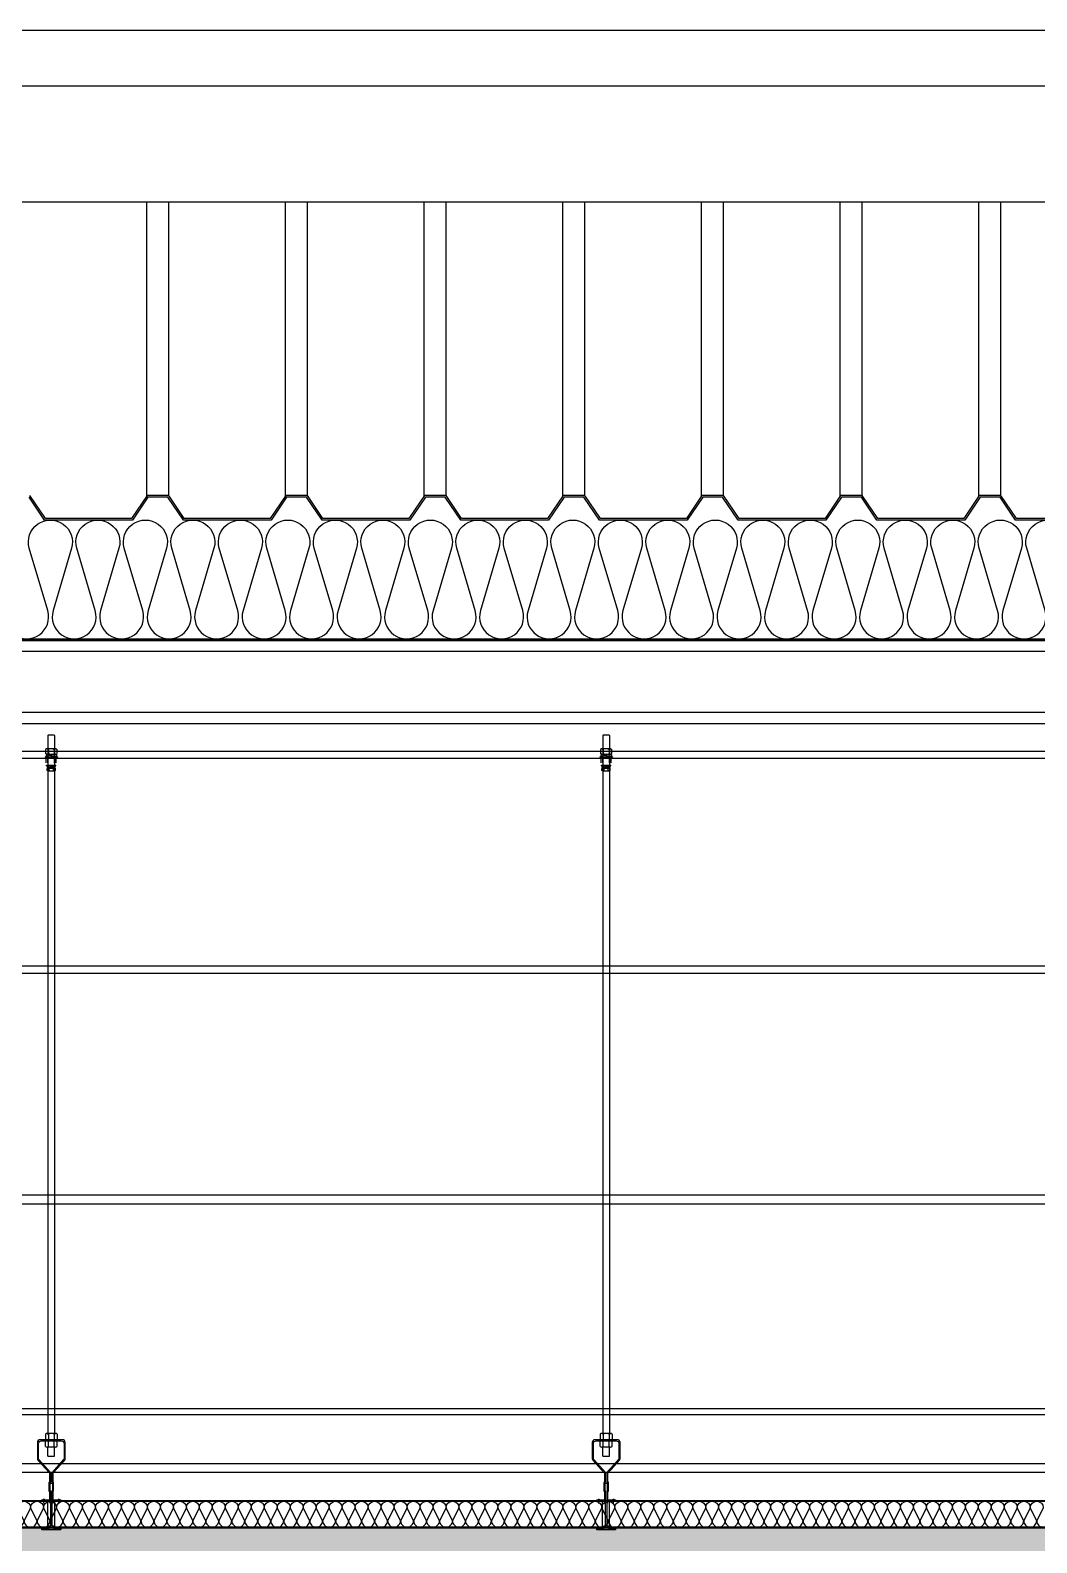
# Model space of a CAD drawing. Header units: millimetres. Extents: x 0 to 672800, y 0 to 118800.
# Drawn here: x 47712 to 49526, y 77368 to 80095 of the extents above; entities that cross this region are included whole.
import ezdxf

# ---------------------------------------------------------------- set-up
doc = ezdxf.new("R2010")
doc.units = ezdxf.units.MM
doc.header["$LTSCALE"] = 200
for name, color, linetype in [('7', 7, 'Continuous'), ('8', 8, 'Continuous'), ('AA-CEXM-SYST', 13, 'Continuous'), ('AA-WAXM-NORT', 4, 'Continuous'), ('AA-WAXM-SAND', 4, 'Continuous'), ('ELE-8', 8, 'Continuous'), ('ELE-STL', 252, 'Continuous'), ('HAT-253', 253, 'Continuous'), ('HAT-INS', 252, 'Continuous'), ('Insul', 252, 'Continuous'), ('LADDER-6', 6, 'Continuous'), ('PANEL', 6, 'Continuous'), ('SEC-PANEL', 6, 'Continuous')]:
    doc.layers.add(name, color=color, linetype=linetype)

# ---------------------------------------------------------------- blocks, each defined once
blk = doc.blocks.new('*U312')
at = {"layer": 'HAT-INS'}
for points in [[(144, 0, 0.414214), (144.25, 0.25), (144, 0.75, -1), (144.5, 0.75), (144.25, 0.25, 0.414214), (144.5, 0)], [(144.5, 0, 0.414214), (144.75, 0.25), (144.5, 0.75, -1), (145, 0.75), (144.75, 0.25, 0.414214), (145, 0)], [(145, 0, 0.414214), (145.25, 0.25), (145, 0.75, -1), (145.5, 0.75), (145.25, 0.25, 0.414214), (145.5, 0)], [(145.5, 0, 0.414214), (145.75, 0.25), (145.5, 0.75, -1), (146, 0.75), (145.75, 0.25, 0.414214), (146, 0)], [(146, 0, 0.414214), (146.25, 0.25), (146, 0.75, -1), (146.5, 0.75), (146.25, 0.25, 0.414214), (146.5, 0)], [(146.5, 0, 0.414214), (146.75, 0.25), (146.5, 0.75, -1), (147, 0.75), (146.75, 0.25, 0.414214), (147, 0)], [(147, 0, 0.414214), (147.25, 0.25), (147, 0.75, -1), (147.5, 0.75), (147.25, 0.25, 0.414214), (147.5, 0)], [(147.5, 0, 0.414214), (147.75, 0.25), (147.5, 0.75, -1), (148, 0.75), (147.75, 0.25, 0.414214), (148, 0)], [(148, 0, 0.414214), (148.25, 0.25), (148, 0.75, -1), (148.5, 0.75), (148.25, 0.25, 0.414214), (148.5, 0)], [(148.5, 0, 0.414214), (148.75, 0.25), (148.5, 0.75, -1), (149, 0.75), (148.75, 0.25, 0.414214), (149, 0)], [(149, 0, 0.414214), (149.25, 0.25), (149, 0.75, -1), (149.5, 0.75), (149.25, 0.25, 0.414214), (149.5, 0)], [(149.5, 0, 0.414214), (149.75, 0.25), (149.5, 0.75, -1), (150, 0.75), (149.75, 0.25, 0.414214), (150, 0)], [(150, 0, 0.414214), (150.25, 0.25), (150, 0.75, -1), (150.5, 0.75), (150.25, 0.25, 0.414214), (150.5, 0)], [(150.5, 0, 0.414214), (150.75, 0.25), (150.5, 0.75, -1), (151, 0.75), (150.75, 0.25, 0.414214), (151, 0)], [(151, 0, 0.414214), (151.25, 0.25), (151, 0.75, -1), (151.5, 0.75), (151.25, 0.25, 0.414214), (151.5, 0)], [(151.5, 0, 0.414214), (151.75, 0.25), (151.5, 0.75, -1), (152, 0.75), (151.75, 0.25, 0.414214), (152, 0)], [(152, 0, 0.414214), (152.25, 0.25), (152, 0.75, -1), (152.5, 0.75), (152.25, 0.25, 0.414214), (152.5, 0)], [(152.5, 0, 0.414214), (152.75, 0.25), (152.5, 0.75, -1), (153, 0.75), (152.75, 0.25, 0.414214), (153, 0)], [(153, 0, 0.414214), (153.25, 0.25), (153, 0.75, -1), (153.5, 0.75), (153.25, 0.25, 0.414214), (153.5, 0)], [(153.5, 0, 0.414214), (153.75, 0.25), (153.5, 0.75, -1), (154, 0.75), (153.75, 0.25, 0.414214), (154, 0)], [(154, 0, 0.414214), (154.25, 0.25), (154, 0.75, -1), (154.5, 0.75), (154.25, 0.25, 0.414214), (154.5, 0)], [(154.5, 0, 0.414214), (154.75, 0.25), (154.5, 0.75, -1), (155, 0.75), (154.75, 0.25, 0.414214), (155, 0)], [(155, 0, 0.414214), (155.25, 0.25), (155, 0.75, -1), (155.5, 0.75), (155.25, 0.25, 0.414214), (155.5, 0)], [(155.5, 0, 0.414214), (155.75, 0.25), (155.5, 0.75, -1), (156, 0.75), (155.75, 0.25, 0.414214), (156, 0)], [(156, 0, 0.414214), (156.25, 0.25), (156, 0.75, -1), (156.5, 0.75), (156.25, 0.25, 0.414214), (156.5, 0)], [(156.5, 0, 0.414214), (156.75, 0.25), (156.5, 0.75, -1), (157, 0.75), (156.75, 0.25, 0.414214), (157, 0)], [(157, 0, 0.414214), (157.25, 0.25), (157, 0.75, -1), (157.5, 0.75), (157.25, 0.25, 0.414214), (157.5, 0)], [(157.5, 0, 0.414214), (157.75, 0.25), (157.5, 0.75, -1), (158, 0.75), (157.75, 0.25, 0.414214), (158, 0)], [(158, 0, 0.414214), (158.25, 0.25), (158, 0.75, -1), (158.5, 0.75), (158.25, 0.25, 0.414214), (158.5, 0)], [(158.5, 0, 0.414214), (158.75, 0.25), (158.5, 0.75, -1), (159, 0.75), (158.75, 0.25, 0.414214), (159, 0)], [(159, 0, 0.414214), (159.25, 0.25), (159, 0.75, -1), (159.5, 0.75), (159.25, 0.25, 0.414214), (159.5, 0)], [(159.5, 0, 0.414214), (159.75, 0.25), (159.5, 0.75, -1), (160, 0.75), (159.75, 0.25, 0.414214), (160, 0)], [(160, 0, 0.414214), (160.25, 0.25), (160, 0.75, -1), (160.5, 0.75), (160.25, 0.25, 0.414214), (160.5, 0)], [(160.5, 0, 0.414214), (160.75, 0.25), (160.5, 0.75, -1), (161, 0.75), (160.75, 0.25, 0.414214), (161, 0)], [(161, 0, 0.414214), (161.25, 0.25), (161, 0.75, -1), (161.5, 0.75), (161.25, 0.25, 0.414214), (161.5, 0)], [(161.5, 0, 0.414214), (161.75, 0.25), (161.5, 0.75, -1), (162, 0.75), (161.75, 0.25, 0.414214), (162, 0)], [(162, 0, 0.414214), (162.25, 0.25), (162, 0.75, -1), (162.5, 0.75), (162.25, 0.25, 0.414214), (162.5, 0)], [(162.5, 0, 0.414214), (162.75, 0.25), (162.5, 0.75, -1), (163, 0.75), (162.75, 0.25, 0.414214), (163, 0)], [(163, 0, 0.414214), (163.25, 0.25), (163, 0.75, -1), (163.5, 0.75), (163.25, 0.25, 0.414214), (163.5, 0)], [(163.5, 0, 0.414214), (163.75, 0.25), (163.5, 0.75, -1), (164, 0.75), (163.75, 0.25, 0.414214), (164, 0)], [(164, 0, 0.414214), (164.25, 0.25), (164, 0.75, -1), (164.5, 0.75), (164.25, 0.25, 0.414214), (164.5, 0)], [(164.5, 0, 0.414214), (164.75, 0.25), (164.5, 0.75, -1), (165, 0.75), (164.75, 0.25, 0.414214), (165, 0)], [(165, 0, 0.414214), (165.25, 0.25), (165, 0.75, -1), (165.5, 0.75), (165.25, 0.25, 0.414214), (165.5, 0)], [(165.5, 0, 0.414214), (165.75, 0.25), (165.5, 0.75, -1), (166, 0.75), (165.75, 0.25, 0.414214), (166, 0)], [(166, 0, 0.414214), (166.25, 0.25), (166, 0.75, -1), (166.5, 0.75), (166.25, 0.25, 0.414214), (166.5, 0)], [(166.5, 0, 0.414214), (166.75, 0.25), (166.5, 0.75, -1), (167, 0.75), (166.75, 0.25, 0.414214), (167, 0)], [(167, 0, 0.414214), (167.25, 0.25), (167, 0.75, -1), (167.5, 0.75), (167.25, 0.25, 0.414214), (167.5, 0)], [(167.5, 0, 0.414214), (167.75, 0.25), (167.5, 0.75, -1), (168, 0.75), (167.75, 0.25, 0.414214), (168, 0)], [(168, 0, 0.414214), (168.25, 0.25), (168, 0.75, -1), (168.5, 0.75), (168.25, 0.25, 0.414214), (168.5, 0)], [(168.5, 0, 0.414214), (168.75, 0.25), (168.5, 0.75, -1), (169, 0.75), (168.75, 0.25, 0.414214), (169, 0)], [(169, 0, 0.414214), (169.25, 0.25), (169, 0.75, -1), (169.5, 0.75), (169.25, 0.25, 0.414214), (169.5, 0)], [(169.5, 0, 0.414214), (169.75, 0.25), (169.5, 0.75, -1), (170, 0.75), (169.75, 0.25, 0.414214), (170, 0)], [(170, 0, 0.414214), (170.25, 0.25), (170, 0.75, -1), (170.5, 0.75), (170.25, 0.25, 0.414214), (170.5, 0)], [(170.5, 0, 0.414214), (170.75, 0.25), (170.5, 0.75, -1), (171, 0.75), (170.75, 0.25, 0.414214), (171, 0)], [(171, 0, 0.414214), (171.25, 0.25), (171, 0.75, -1), (171.5, 0.75), (171.25, 0.25, 0.414214), (171.5, 0)], [(171.5, 0, 0.414214), (171.75, 0.25), (171.5, 0.75, -1), (172, 0.75), (171.75, 0.25, 0.414214), (172, 0)], [(172, 0, 0.414214), (172.25, 0.25), (172, 0.75, -1), (172.5, 0.75), (172.25, 0.25, 0.414214), (172.5, 0)], [(172.5, 0, 0.414214), (172.75, 0.25), (172.5, 0.75, -1), (173, 0.75), (172.75, 0.25, 0.414214), (173, 0)], [(173, 0, 0.414214), (173.25, 0.25), (173, 0.75, -1), (173.5, 0.75), (173.25, 0.25, 0.414214), (173.5, 0)], [(173.5, 0, 0.414214), (173.75, 0.25), (173.5, 0.75, -1), (174, 0.75), (173.75, 0.25, 0.414214), (174, 0)], [(174, 0, 0.414214), (174.25, 0.25), (174, 0.75, -1), (174.5, 0.75), (174.25, 0.25, 0.414214), (174.5, 0)], [(174.5, 0, 0.414214), (174.75, 0.25), (174.5, 0.75, -1), (175, 0.75), (174.75, 0.25, 0.414214), (175, 0)], [(175, 0, 0.414214), (175.25, 0.25), (175, 0.75, -1), (175.5, 0.75), (175.25, 0.25, 0.414214), (175.5, 0)], [(175.5, 0, 0.414214), (175.75, 0.25), (175.5, 0.75, -1), (176, 0.75), (175.75, 0.25, 0.414214), (176, 0)], [(176, 0, 0.414214), (176.25, 0.25), (176, 0.75, -1), (176.5, 0.75), (176.25, 0.25, 0.414214), (176.5, 0)], [(176.5, 0, 0.414214), (176.75, 0.25), (176.5, 0.75, -1), (177, 0.75), (176.75, 0.25, 0.414214), (177, 0)], [(177, 0, 0.414214), (177.25, 0.25), (177, 0.75, -1), (177.5, 0.75), (177.25, 0.25, 0.414214), (177.5, 0)], [(177.5, 0, 0.414214), (177.75, 0.25), (177.5, 0.75, -1), (178, 0.75), (177.75, 0.25, 0.414214), (178, 0)], [(178, 0, 0.414214), (178.25, 0.25), (178, 0.75, -1), (178.5, 0.75), (178.25, 0.25, 0.414214), (178.5, 0)], [(178.5, 0, 0.414214), (178.75, 0.25), (178.5, 0.75, -1), (179, 0.75), (178.75, 0.25, 0.414214), (179, 0)], [(179, 0, 0.414214), (179.25, 0.25), (179, 0.75, -1), (179.5, 0.75), (179.25, 0.25, 0.414214), (179.5, 0)], [(179.5, 0, 0.414214), (179.75, 0.25), (179.5, 0.75, -1), (180, 0.75), (179.75, 0.25, 0.414214), (180, 0)], [(180, 0, 0.414214), (180.25, 0.25), (180, 0.75, -1), (180.5, 0.75), (180.25, 0.25, 0.414214), (180.5, 0)], [(180.5, 0, 0.414214), (180.75, 0.25), (180.5, 0.75, -1), (181, 0.75), (180.75, 0.25, 0.414214), (181, 0)], [(181, 0, 0.414214), (181.25, 0.25), (181, 0.75, -1), (181.5, 0.75), (181.25, 0.25, 0.414214), (181.5, 0)], [(181.5, 0, 0.414214), (181.75, 0.25), (181.5, 0.75, -1), (182, 0.75), (181.75, 0.25, 0.414214), (182, 0)], [(182, 0, 0.414214), (182.25, 0.25), (182, 0.75, -1), (182.5, 0.75), (182.25, 0.25, 0.414214), (182.5, 0)], [(182.5, 0, 0.414214), (182.75, 0.25), (182.5, 0.75, -1), (183, 0.75), (182.75, 0.25, 0.414214), (183, 0)], [(183, 0, 0.414214), (183.25, 0.25), (183, 0.75, -1), (183.5, 0.75), (183.25, 0.25, 0.414214), (183.5, 0)]]:
    blk.add_lwpolyline(points, format="xyb", dxfattribs=at)
blk = doc.blocks.new('STUD-A1')
at = {"layer": 'ELE-8'}
for p, q in [((4834.7, 150), (54635.1, 150)), ((4834.7, 0), (54635.1, 0))]:
    blk.add_line(p, q, dxfattribs=at)
at = {"layer": 'ELE-8', "color": 251}
for p, q in [((4834.7, 130), (54629.7, 130)), ((4834.7, 20), (54629.7, 20))]:
    blk.add_line(p, q, dxfattribs=at)
blk = doc.blocks.new('PANEL-ES')
at = {"layer": '8'}
for p, q in [((6500, 0), (6500, 529)), ((6539.6, 0), (6539.6, 529)), ((6750, 0), (6750, 529)), ((6789.6, 0), (6789.6, 529)), ((7000, 0), (7000, 529)), ((7039.6, 0), (7039.6, 529)), ((7250, 0), (7250, 529)), ((7289.6, 0), (7289.6, 529)), ((7500, 0), (7500, 529)), ((7539.6, 0), (7539.6, 529)), ((7750, 0), (7750, 529)), ((7789.6, 0), (7789.6, 529)), ((8000, 0), (8000, 529)), ((8039.6, 0), (8039.6, 529))]:
    blk.add_line(p, q, dxfattribs=at)
blk = doc.blocks.new('sefa ws')
at = {"layer": 'Insul'}
blk.add_lwpolyline([(27930.2, 45001.1, 1.337394), (28006.2, 45001.1), (27973, 45113.6, -1.337394), (28049, 45113.6), (28015.8, 45001.1, 1.337394), (28091.8, 45001.1), (28058.6, 45113.6, -1.337394), (28134.6, 45113.6), (28101.4, 45001.1, 1.337394), (28177.4, 45001.1), (28144.2, 45113.6, -1.337394), (28220.2, 45113.6), (28187, 45001.1, 1.337394), (28263, 45001.1), (28229.8, 45113.6, -1.337394), (28305.8, 45113.6), (28272.6, 45001.1, 1.337394), (28348.6, 45001.1), (28315.4, 45113.6, -1.337394), (28391.4, 45113.6), (28358.2, 45001.1, 1.337394), (28434.2, 45001.1), (28401, 45113.6, -1.337394), (28477, 45113.6), (28443.8, 45001.1, 1.337394), (28519.8, 45001.1), (28486.6, 45113.6, -1.337394), (28562.6, 45113.6), (28529.4, 45001.1, 1.337394), (28605.4, 45001.1), (28572.2, 45113.6, -1.337394), (28648.2, 45113.6), (28615, 45001.1, 1.337394), (28691, 45001.1), (28657.8, 45113.6, -1.337394), (28733.8, 45113.6), (28700.6, 45001.1, 1.337394), (28776.6, 45001.1), (28743.4, 45113.6, -1.337394), (28819.4, 45113.6), (28786.2, 45001.1, 1.337394), (28862.2, 45001.1), (28829, 45113.6, -1.337394), (28905, 45113.6), (28871.8, 45001.1, 1.337394), (28947.8, 45001.1), (28914.6, 45113.6, -1.337394), (28990.6, 45113.6), (28957.4, 45001.1, 1.337394), (29033.4, 45001.1), (29000.2, 45113.6, -1.337394), (29076.2, 45113.6), (29043, 45001.1, 1.337394), (29119, 45001.1), (29085.8, 45113.6, -1.337394), (29161.8, 45113.6), (29128.6, 45001.1, 1.337394), (29204.6, 45001.1), (29171.4, 45113.6, -1.337394), (29247.4, 45113.6), (29214.2, 45001.1, 1.337394), (29290.2, 45001.1), (29257, 45113.6, -1.337394), (29333, 45113.6), (29299.8, 45001.1, 1.337394), (29375.8, 45001.1), (29342.6, 45113.6, -1.337394), (29418.6, 45113.6), (29385.4, 45001.1, 1.337394), (29461.4, 45001.1), (29428.2, 45113.6, -1.337394), (29504.2, 45113.6), (29471, 45001.1, 1.337394), (29547, 45001.1), (29513.8, 45113.6, -1.337394), (29589.8, 45113.6), (29556.6, 45001.1, 1.337394), (29632.6, 45001.1), (29599.4, 45113.6, -1.337394), (29675.4, 45113.6), (29642.2, 45001.1, 1.337394), (29718.2, 45001.1), (29685, 45113.6, -1.337394), (29761, 45113.6), (29727.8, 45001.1, 1.337394), (29803.8, 45001.1), (29770.6, 45113.6, -1.337394), (29846.6, 45113.6)], format="xyb", dxfattribs=at)
at = {"layer": 'SEC-PANEL'}
for p, q in [((21562.3, 44950.4), (71212.6, 44950.4)), ((21562.3, 44947.4), (71212.6, 44947.4))]:
    blk.add_line(p, q, dxfattribs=at)
for points in [[(29907.2, 45167.4), (29752.2, 45167.4), (29724.2, 45208.4), (29685.2, 45208.4), (29657.2, 45167.4), (29502.2, 45167.4), (29474.2, 45208.4), (29435.2, 45208.4), (29407.2, 45167.4), (29252.2, 45167.4), (29224.2, 45208.4), (29185.2, 45208.4), (29157.2, 45167.4), (29002.2, 45167.4), (28974.2, 45208.4), (28935.2, 45208.4), (28907.2, 45167.4), (28752.2, 45167.4), (28724.2, 45208.4), (28685.2, 45208.4), (28657.2, 45167.4), (28502.2, 45167.4), (28474.2, 45208.4), (28435.2, 45208.4), (28407.2, 45167.4), (28252.2, 45167.4), (28224.2, 45208.4), (28185.2, 45208.4), (28157.2, 45167.4), (28002.2, 45167.4), (27974.2, 45208.4)], [(29908.8, 45164.4), (29750.6, 45164.4), (29722.6, 45205.4), (29686.8, 45205.4), (29658.8, 45164.4), (29500.6, 45164.4), (29472.6, 45205.4), (29436.8, 45205.4), (29408.8, 45164.4), (29250.6, 45164.4), (29222.6, 45205.4), (29186.8, 45205.4), (29158.8, 45164.4), (29000.6, 45164.4), (28972.6, 45205.4), (28936.8, 45205.4), (28908.8, 45164.4), (28750.6, 45164.4), (28722.6, 45205.4), (28686.8, 45205.4), (28658.8, 45164.4), (28500.6, 45164.4), (28472.6, 45205.4), (28436.8, 45205.4), (28408.8, 45164.4), (28250.6, 45164.4), (28222.6, 45205.4), (28186.8, 45205.4), (28158.8, 45164.4), (28000.6, 45164.4), (27972.6, 45205.4)]]:
    blk.add_lwpolyline(points, dxfattribs=at)

msp = doc.modelspace()

# ---------------------------------------------------------------- hatches: boundary and pattern name
at = {"layer": 'HAT-253'}
h = msp.add_hatch(dxfattribs=at)
h.set_pattern_fill('ANSI38', color=256, scale=5)
h.set_pattern_definition([(45, (3e-10, -34803.98), (-11.2253202, 11.2253202), []), (135, (3e-10, -34803.98), (-33.6759605, 11.2253202), [39.6875, -23.8125])])
h.paths.add_polyline_path([(40950, 71994.9), (41000, 71994.9), (41000, 77344.9), (52900, 77344.9), (52900, 71994.9), (52950, 71994.9), (52950, 77394.9), (40950, 77394.9)])

# ---------------------------------------------------------------- linework, layer by layer
at = {"layer": '7'}
msp.add_line((90815, 79784.9), (41350, 79784.9), dxfattribs=at)
at = {"layer": '8'}
for p, q in [((40785, 80094.9), (90885, 80094.9)), ((41395, 79994.9), (90815, 79994.9))]:
    msp.add_line(p, q, dxfattribs=at)
at = {"layer": 'AA-CEXM-SYST'}
for p, q in [((47744.6, 78824.3), (47744, 78823.7)), ((47744, 78823.7), (47744, 77562.9)), ((47744, 78823.7), (47744, 78799.7)), ((47755.4, 78824.3), (47744.6, 78824.3)), ((47755.4, 78824.3), (47756, 78823.7)), ((47756, 78823.7), (47756, 77562.9)), ((47756, 78823.7), (47756, 78799.7)), ((48744.6, 78824.3), (48744, 78823.7)), ((48744, 78823.7), (48744, 77562.9)), ((48744, 78823.7), (48744, 78799.7)), ((48755.4, 78824.3), (48744.6, 78824.3)), ((48755.4, 78824.3), (48756, 78823.7)), ((48756, 78823.7), (48756, 77562.9)), ((48756, 78823.7), (48756, 78799.7)), ((47741.4, 78799.7), (47739.6, 78798.7)), ((47739.6, 78798.7), (47739.6, 78791)), ((47758.6, 78799.7), (47741.4, 78799.7)), ((47743, 78799.7), (47744.7, 78798.7)), ((47746.5, 78799.7), (47744.7, 78798.7)), ((47744.7, 78798.7), (47744.7, 78791)), ((47753.5, 78799.7), (47755.2, 78798.7)), ((47757, 78799.7), (47755.2, 78798.7)), ((47755.2, 78798.7), (47755.2, 78791)), ((47758.6, 78799.7), (47760.4, 78798.7)), ((47760.4, 78791), (47760.4, 78798.7)), ((48741.4, 78799.7), (48739.6, 78798.7)), ((48739.6, 78798.7), (48739.6, 78791)), ((48758.6, 78799.7), (48741.4, 78799.7)), ((48743, 78799.7), (48744.7, 78798.7)), ((48746.5, 78799.7), (48744.7, 78798.7)), ((48744.7, 78798.7), (48744.7, 78791)), ((48753.5, 78799.7), (48755.2, 78798.7)), ((48757, 78799.7), (48755.2, 78798.7)), ((48755.2, 78798.7), (48755.2, 78791)), ((48758.6, 78799.7), (48760.4, 78798.7)), ((48760.4, 78791), (48760.4, 78798.7)), ((47738.7, 78785.4), (47761.2, 78785.4)), ((47738.7, 78785.4), (47738.7, 78784.3)), ((47738.7, 78784.3), (47761.2, 78784.3)), ((47741.4, 78789.9), (47739.6, 78791)), ((47740.6, 78788.8), (47750, 78788.8)), ((47740.6, 78788.8), (47759.4, 78786.6)), ((47740.6, 78788.8), (47740.6, 78786.6)), ((47740.6, 78786.6), (47750, 78785.4)), ((47741, 78774.4), (47741, 78784.3)), ((47741.4, 78789.9), (47758.6, 78789.9)), ((47741.4, 78768.9), (47741.4, 78769.9)), ((47741.4, 78769.9), (47758.2, 78769.9)), ((47741.4, 78768.9), (47758.2, 78768.9)), ((47743, 78789.9), (47744.7, 78791)), ((47743, 78767.9), (47750, 78768.9)), ((47743, 78765.9), (47757, 78767.9)), ((47743, 78765.9), (47743, 78767.9)), ((47744, 78774.4), (47744, 78784.3)), ((47746.5, 78789.9), (47744.7, 78791)), ((47759.4, 78788.8), (47750, 78789.9)), ((47750, 78789.9), (47750, 78785.4)), ((47750, 78786.6), (47759.4, 78786.6)), ((47750, 78764.9), (47750, 78768.9)), ((47750, 78767.9), (47757, 78767.9)), ((47753.5, 78789.9), (47755.2, 78791)), ((47757, 78789.9), (47755.2, 78791)), ((47756, 78774.4), (47756, 78784.3)), ((47757, 78765.9), (47757, 78767.9)), ((47758.2, 78768.9), (47758.2, 78769.9)), ((47758.6, 78789.9), (47760.4, 78791)), ((47759, 78774.4), (47759, 78784.3)), ((47759.4, 78788.8), (47759.4, 78786.6)), ((47761.2, 78785.4), (47761.2, 78784.3)), ((48738.7, 78785.4), (48761.2, 78785.4)), ((48738.7, 78785.4), (48738.7, 78784.3)), ((48738.7, 78784.3), (48761.2, 78784.3)), ((48741.4, 78789.9), (48739.6, 78791)), ((48740.6, 78788.8), (48750, 78788.8)), ((48740.6, 78788.8), (48759.4, 78786.6)), ((48740.6, 78788.8), (48740.6, 78786.6)), ((48740.6, 78786.6), (48750, 78785.4)), ((48741, 78774.4), (48741, 78784.3)), ((48741.4, 78789.9), (48758.6, 78789.9)), ((48741.4, 78768.9), (48741.4, 78769.9)), ((48741.4, 78769.9), (48758.2, 78769.9)), ((48741.4, 78768.9), (48758.2, 78768.9)), ((48743, 78789.9), (48744.7, 78791)), ((48743, 78767.9), (48750, 78768.9)), ((48743, 78765.9), (48757, 78767.9)), ((48743, 78765.9), (48743, 78767.9)), ((48744, 78774.4), (48744, 78784.3)), ((48746.5, 78789.9), (48744.7, 78791)), ((48759.4, 78788.8), (48750, 78789.9)), ((48750, 78789.9), (48750, 78785.4)), ((48750, 78786.6), (48759.4, 78786.6)), ((48750, 78764.9), (48750, 78768.9)), ((48750, 78767.9), (48757, 78767.9)), ((48753.5, 78789.9), (48755.2, 78791)), ((48757, 78789.9), (48755.2, 78791)), ((48756, 78774.4), (48756, 78784.3)), ((48757, 78765.9), (48757, 78767.9)), ((48758.2, 78768.9), (48758.2, 78769.9)), ((48758.6, 78789.9), (48760.4, 78791)), ((48759, 78774.4), (48759, 78784.3)), ((48759.4, 78788.8), (48759.4, 78786.6)), ((48761.2, 78785.4), (48761.2, 78784.3)), ((47743.5, 78764.9), (47742.5, 78764.4)), ((47742.5, 78760.5), (47742.5, 78764.4)), ((47743.5, 78759.9), (47742.5, 78760.5)), ((47743, 78765.9), (47750, 78765.9)), ((47743.5, 78764.9), (47756.5, 78764.9)), ((47743.5, 78759.9), (47756.5, 78759.9)), ((47745.2, 78764.9), (47746.2, 78764.4)), ((47745.2, 78759.9), (47746.2, 78760.5)), ((47747.2, 78764.9), (47746.2, 78764.4)), ((47746.2, 78760.5), (47746.2, 78764.4)), ((47747.2, 78759.9), (47746.2, 78760.5)), ((47757, 78765.9), (47750, 78764.9)), ((47752.7, 78764.9), (47753.7, 78764.4)), ((47752.7, 78759.9), (47753.7, 78760.5)), ((47754.7, 78764.9), (47753.7, 78764.4)), ((47753.7, 78760.5), (47753.7, 78764.4)), ((47754.7, 78759.9), (47753.7, 78760.5)), ((47756.5, 78764.9), (47757.5, 78764.4)), ((47756.5, 78759.9), (47757.5, 78760.5)), ((47757.5, 78760.5), (47757.5, 78764.4)), ((48743.5, 78764.9), (48742.5, 78764.4)), ((48742.5, 78760.5), (48742.5, 78764.4)), ((48743.5, 78759.9), (48742.5, 78760.5)), ((48743, 78765.9), (48750, 78765.9)), ((48743.5, 78764.9), (48756.5, 78764.9)), ((48743.5, 78759.9), (48756.5, 78759.9)), ((48745.2, 78764.9), (48746.2, 78764.4)), ((48745.2, 78759.9), (48746.2, 78760.5)), ((48747.2, 78764.9), (48746.2, 78764.4)), ((48746.2, 78760.5), (48746.2, 78764.4)), ((48747.2, 78759.9), (48746.2, 78760.5)), ((48757, 78765.9), (48750, 78764.9)), ((48752.7, 78764.9), (48753.7, 78764.4)), ((48752.7, 78759.9), (48753.7, 78760.5)), ((48754.7, 78764.9), (48753.7, 78764.4)), ((48753.7, 78760.5), (48753.7, 78764.4)), ((48754.7, 78759.9), (48753.7, 78760.5)), ((48756.5, 78764.9), (48757.5, 78764.4)), ((48756.5, 78759.9), (48757.5, 78760.5)), ((48757.5, 78760.5), (48757.5, 78764.4)), ((47739.3, 77564.2), (47739.3, 77555.4)), ((47739.3, 77542.2), (47739.3, 77551)), ((47757.7, 77565.4), (47742.3, 77565.4)), ((47757.7, 77541), (47742.3, 77541)), ((47744, 77524.4), (47744, 77541)), ((47744.7, 77564.2), (47744.7, 77555.4)), ((47744.7, 77542.2), (47744.7, 77551)), ((47755.3, 77564.2), (47755.3, 77555.4)), ((47755.3, 77542.2), (47755.3, 77551)), ((47756, 77524.4), (47756, 77541)), ((47760.7, 77564.2), (47760.7, 77555.4)), ((47760.7, 77542.2), (47760.7, 77551)), ((48739.3, 77564.2), (48739.3, 77555.4)), ((48739.3, 77542.2), (48739.3, 77551)), ((48757.7, 77565.4), (48742.3, 77565.4)), ((48757.7, 77541), (48742.3, 77541)), ((48744, 77524.4), (48744, 77541)), ((48744.7, 77564.2), (48744.7, 77555.4)), ((48744.7, 77542.2), (48744.7, 77551)), ((48755.3, 77564.2), (48755.3, 77555.4)), ((48755.3, 77542.2), (48755.3, 77551)), ((48756, 77524.4), (48756, 77541)), ((48760.7, 77564.2), (48760.7, 77555.4)), ((48760.7, 77542.2), (48760.7, 77551)), ((47744, 77524.4), (47756, 77524.4)), ((48744, 77524.4), (48756, 77524.4)), ((47736.6, 77439.4), (47735.9, 77445.9)), ((47736.6, 77445.9), (47736.5, 77446.7)), ((47736.7, 77446.7), (47736.6, 77445.9)), ((47736.6, 77439.4), (47737.3, 77445.9)), ((47763.4, 77439.4), (47762.7, 77445.9)), ((47763.3, 77446.7), (47763.4, 77445.9)), ((47763.4, 77445.9), (47763.5, 77446.7)), ((47763.4, 77439.4), (47764.1, 77445.9)), ((48736.6, 77439.4), (48735.9, 77445.9)), ((48736.6, 77445.9), (48736.5, 77446.7)), ((48736.7, 77446.7), (48736.6, 77445.9)), ((48736.6, 77439.4), (48737.3, 77445.9)), ((48763.4, 77439.4), (48762.7, 77445.9)), ((48763.3, 77446.7), (48763.4, 77445.9)), ((48763.4, 77445.9), (48763.5, 77446.7)), ((48763.4, 77439.4), (48764.1, 77445.9))]:
    msp.add_line(p, q, dxfattribs=at)
for points in [[(47751.2, 77460.4, 0.094176), (47751.1, 77459.7), (47751.1, 77441.2), (47753.1, 77441.2), (47753.1, 77458.8, -0.094176), (47753.2, 77459.6), (47754.2, 77461.9), (47754.2, 77476.5), (47753.1, 77479.2), (47753.1, 77494, -0.186703), (47753.4, 77494.7), (47774.2, 77517.6, 0.186703), (47775, 77519.6), (47775, 77549.2, 0.414214), (47770, 77554.2), (47730, 77554.2, 0.414214), (47725, 77549.2), (47725, 77519.6, 0.186703), (47725.8, 77517.6), (47746.6, 77494.7, -0.186703), (47746.9, 77494), (47746.9, 77479.6, -0.094176), (47746.8, 77478.9), (47745.8, 77476.5), (47745.8, 77461.9), (47746.8, 77459.6, -0.094176), (47746.9, 77458.8), (47746.9, 77441.2), (47748.9, 77441.2), (47748.9, 77459.7, 0.094176), (47748.8, 77460.4), (47747.8, 77462.8), (47747.8, 77475.7), (47748.8, 77478, 0.094176), (47748.9, 77478.7), (47748.9, 77494.8, 0.186703), (47748.6, 77495.4), (47727.8, 77518.4, -0.186703), (47727, 77520.4), (47727, 77547.2, -0.414214), (47732, 77552.2), (47768, 77552.2, -0.414214), (47773, 77547.2), (47773, 77520.4, -0.186703), (47772.2, 77518.4), (47751.4, 77495.4, 0.186703), (47751.1, 77494.8), (47751.1, 77478.4), (47752.2, 77475.7), (47752.2, 77462.8)], [(48751.2, 77460.4, 0.094176), (48751.1, 77459.7), (48751.1, 77441.2), (48753.1, 77441.2), (48753.1, 77458.8, -0.094176), (48753.2, 77459.6), (48754.2, 77461.9), (48754.2, 77476.5), (48753.1, 77479.2), (48753.1, 77494, -0.186703), (48753.4, 77494.7), (48774.2, 77517.6, 0.186703), (48775, 77519.6), (48775, 77549.2, 0.414214), (48770, 77554.2), (48730, 77554.2, 0.414214), (48725, 77549.2), (48725, 77519.6, 0.186703), (48725.8, 77517.6), (48746.6, 77494.7, -0.186703), (48746.9, 77494), (48746.9, 77479.6, -0.094176), (48746.8, 77478.9), (48745.8, 77476.5), (48745.8, 77461.9), (48746.8, 77459.6, -0.094176), (48746.9, 77458.8), (48746.9, 77441.2), (48748.9, 77441.2), (48748.9, 77459.7, 0.094176), (48748.8, 77460.4), (48747.8, 77462.8), (48747.8, 77475.7), (48748.8, 77478, 0.094176), (48748.9, 77478.7), (48748.9, 77494.8, 0.186703), (48748.6, 77495.4), (48727.8, 77518.4, -0.186703), (48727, 77520.4), (48727, 77547.2, -0.414214), (48732, 77552.2), (48768, 77552.2, -0.414214), (48773, 77547.2), (48773, 77520.4, -0.186703), (48772.2, 77518.4), (48751.4, 77495.4, 0.186703), (48751.1, 77494.8), (48751.1, 77478.4), (48752.2, 77475.7), (48752.2, 77462.8)], [(47751, 77445.9), (47766.7, 77445.9, -0.414214), (47767, 77445.6), (47767, 77445.2, -0.414214), (47766.7, 77444.9), (47751, 77444.9), (47751, 77398.8), (47753.5, 77398.8, -0.414214), (47754, 77398.3), (47754, 77394), (47766.7, 77394, -0.414214), (47767, 77393.7), (47767, 77392.3, -0.414214), (47766.7, 77392), (47733.3, 77392, -0.414214), (47733, 77392.3), (47733, 77393.7, -0.414214), (47733.3, 77394), (47746, 77394), (47746, 77398.3, -0.414214), (47746.5, 77398.8), (47749, 77398.8), (47749, 77444.9), (47733.3, 77444.9, -0.414214), (47733, 77445.2), (47733, 77445.6, -0.414214), (47733.3, 77445.9), (47749, 77445.9), (47749, 77461.6), (47748.1, 77462.6, -0.199186), (47748, 77462.8), (47748, 77475.6), (47752, 77475.6), (47752, 77462.8, -0.199186), (47751.9, 77462.6), (47751, 77461.6)], [(48751, 77445.9), (48766.7, 77445.9, -0.414214), (48767, 77445.6), (48767, 77445.2, -0.414214), (48766.7, 77444.9), (48751, 77444.9), (48751, 77398.8), (48753.5, 77398.8, -0.414214), (48754, 77398.3), (48754, 77394), (48766.7, 77394, -0.414214), (48767, 77393.7), (48767, 77392.3, -0.414214), (48766.7, 77392), (48733.3, 77392, -0.414214), (48733, 77392.3), (48733, 77393.7, -0.414214), (48733.3, 77394), (48746, 77394), (48746, 77398.3, -0.414214), (48746.5, 77398.8), (48749, 77398.8), (48749, 77444.9), (48733.3, 77444.9, -0.414214), (48733, 77445.2), (48733, 77445.6, -0.414214), (48733.3, 77445.9), (48749, 77445.9), (48749, 77461.6), (48748.1, 77462.6, -0.199186), (48748, 77462.8), (48748, 77475.6), (48752, 77475.6), (48752, 77462.8, -0.199186), (48751.9, 77462.6), (48751, 77461.6)]]:
    msp.add_lwpolyline(points, format="xyb", close=True, dxfattribs=at)
for centre, radius, start, end in [((47742, 77561.9), 3.56, 41.543, 138.457), ((47742, 77557.8), 3.56, 221.543, 318.457), ((47742, 77548.7), 3.56, 41.543, 138.457), ((47742, 77544.6), 3.56, 221.543, 318.457), ((47750, 77553), 12.5, 64.6389, 115.3611), ((47750, 77566.7), 12.5, 244.6369, 295.3631), ((47750, 77539.8), 12.5, 64.6369, 115.3631), ((47750, 77553.5), 12.5, 244.6389, 295.3611), ((47758, 77561.9), 3.56, 41.5445, 138.4555), ((47758, 77557.8), 3.56, 221.5445, 318.4555), ((47758, 77548.7), 3.56, 41.5445, 138.4555), ((47758, 77544.6), 3.56, 221.5445, 318.4555), ((48742, 77561.9), 3.56, 41.543, 138.457), ((48742, 77557.8), 3.56, 221.543, 318.457), ((48742, 77548.7), 3.56, 41.543, 138.457), ((48742, 77544.6), 3.56, 221.543, 318.457), ((48750, 77553), 12.5, 64.6389, 115.3611), ((48750, 77566.7), 12.5, 244.6369, 295.3631), ((48750, 77539.8), 12.5, 64.6369, 115.3631), ((48750, 77553.5), 12.5, 244.6389, 295.3611), ((48758, 77561.9), 3.56, 41.5445, 138.4555), ((48758, 77557.8), 3.56, 221.5445, 318.4555), ((48758, 77548.7), 3.56, 41.5445, 138.4555), ((48758, 77544.6), 3.56, 221.5445, 318.4555), ((47736.6, 77444.3), 2.4, 93.0389, 136.928), ((47736.6, 77444.3), 2.4, 43.072, 86.9611), ((47763.4, 77444.3), 2.4, 93.0389, 136.928), ((47763.4, 77444.3), 2.4, 43.072, 86.9611), ((48736.6, 77444.3), 2.4, 93.0389, 136.928), ((48736.6, 77444.3), 2.4, 43.072, 86.9611), ((48763.4, 77444.3), 2.4, 93.0389, 136.928), ((48763.4, 77444.3), 2.4, 43.072, 86.9611)]:
    msp.add_arc(centre, radius, start, end, dxfattribs=at)
at = {"layer": 'AA-WAXM-NORT'}
for p, q in [((40950, 77444.9), (52950, 77444.9)), ((47743.7, 77394.9), (47743.7, 77444.9)), ((47756.3, 77394.9), (47756.3, 77444.9)), ((48743.7, 77394.9), (48743.7, 77444.9)), ((48756.3, 77394.9), (48756.3, 77444.9))]:
    msp.add_line(p, q, dxfattribs=at)
at = {"layer": 'AA-WAXM-SAND'}
msp.add_line((52950, 77394.9), (40950, 77394.9), dxfattribs=at)
at = {"layer": 'ELE-STL'}
for p, q in [((91050, 78794.9), (41350, 78794.9)), ((53149.5, 78781.9), (41350, 78781.9)), ((53149.5, 78407.9), (41350, 78407.9)), ((53149.5, 78394.9), (41350, 78394.9)), ((50175, 77994.9), (47325, 77994.9)), ((50175, 77978.9), (47325, 77978.9)), ((53100, 77609.9), (41350, 77609.9)), ((53100, 77598.9), (41350, 77598.9)), ((53100, 77510.9), (41400, 77510.9)), ((53100, 77494.9), (41400, 77494.9))]:
    msp.add_line(p, q, dxfattribs=at)
at = {"layer": 'HAT-INS'}
for p, q in [((40950, 77443.3), (52950, 77443.3)), ((52950, 77396.5), (40950, 77396.5))]:
    msp.add_line(p, q, dxfattribs=at)
at = {"layer": 'Insul'}
msp.add_lwpolyline([(40950, 71994.9), (41000, 71994.9), (41000, 77344.9), (52900, 77344.9), (52900, 71994.9), (52950, 71994.9), (52950, 77394.9), (40950, 77394.9), (40950, 71994.9)], dxfattribs=at)

# ---------------------------------------------------------------- block references
at = {"layer": 'HAT-INS', "xscale": 46.8, "yscale": 46.8, "zscale": 46.8}
msp.add_blockref('*U312', (40950, 77396.5), dxfattribs=at)
at = {"layer": 'LADDER-6'}
msp.add_blockref('PANEL-ES', (41422, 79255.9), dxfattribs=at)
at = {"layer": 'PANEL', "xscale": -1}
msp.add_blockref('STUD-A1', (95979.7, 78844.9), dxfattribs=at)
at = {"layer": 'SEC-PANEL', "color": 0}
msp.add_blockref('sefa ws', (19737.4, 34047.6), dxfattribs=at)

doc.saveas('drawing.dxf')
